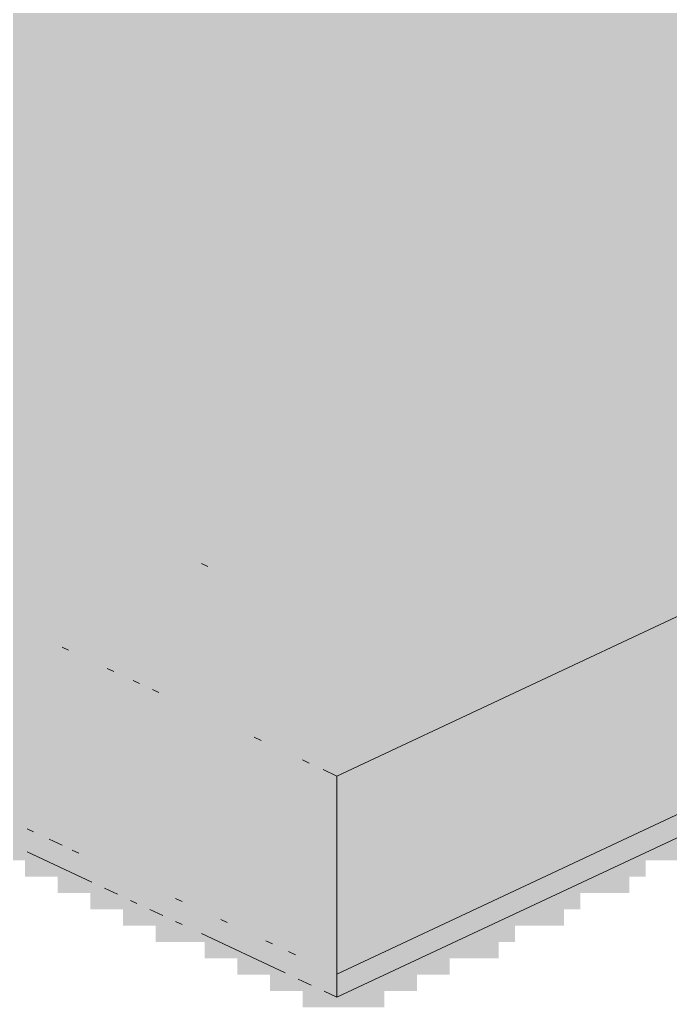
# Paper-space layout '03 3D Building and Roof' of a CAD drawing. Header units: millimetres. Extents: x 5 to 415, y 5 to 292.
# Drawn here: x 261.36 to 265.2, y 57.55 to 63.38 of the extents above; entities that cross this region are included whole.
import ezdxf

# ---------------------------------------------------------------- set-up
doc = ezdxf.new("R2010")
doc.units = ezdxf.units.MM
doc.layers.add('EXISTING', color=7, linetype='Continuous')
doc.layers.add('IMAGES', color=7, linetype='Continuous')

# ---------------------------------------------------------------- blocks, each defined once
blk = doc.blocks.new('SHEET_03')
at = {"layer": 'EXISTING', "color": 250, "lineweight": 9}
for p, q in [((263.2288, 58.9151), (329.7311, 90.136)), ((329.7311, 88.9664), (263.2288, 57.7455)), ((263.2288, 57.7455), (303.5049, 76.654)), ((303.5049, 76.5175), (263.2288, 57.609)), ((262.4675, 60.152), (262.4294, 60.1698)), ((261.607, 59.6765), (261.645, 59.6586)), ((261.8734, 59.5514), (261.9115, 59.5335)), ((262.0257, 59.4799), (262.0638, 59.462)), ((262.1399, 59.4263), (262.178, 59.4084)), ((262.7401, 59.1445), (262.7809, 59.1254)), ((263.0252, 59.0107), (263.0659, 58.9915)), ((263.1474, 58.9533), (263.2288, 58.9151)), ((263.2288, 58.9151), (263.2288, 57.7455)), ((261.4008, 58.6037), (261.4389, 58.5858)), ((261.607, 58.5069), (261.5308, 58.5427)), ((261.7816, 58.2885), (261.4008, 58.4673)), ((261.6674, 58.4785), (261.7055, 58.4607)), ((261.934, 58.2169), (261.8578, 58.2527)), ((262.0482, 58.1633), (262.0101, 58.1812)), ((262.2767, 58.1925), (262.3148, 58.1746)), ((262.2006, 58.0918), (262.1244, 58.1275)), ((262.3148, 58.0381), (262.2767, 58.056)), ((262.5433, 58.0673), (262.5814, 58.0494)), ((262.9242, 57.7521), (262.4291, 57.9845)), ((262.8099, 57.9422), (262.848, 57.9243)), ((262.9845, 57.8602), (262.9438, 57.8793)), ((263.2288, 57.7455), (263.2288, 57.609)), ((263.0765, 57.6806), (263.0003, 57.7163)), ((263.2288, 57.609), (263.1527, 57.6448))]:
    blk.add_line(p, q, dxfattribs=at)
at = {"layer": 'IMAGES', "color": 7}
for points in [[(255.9927, 63.3339), (270.64, 63.3339), (255.9927, 63.4303), (270.64, 63.4303)], [(256.1855, 63.2375), (270.4473, 63.2375), (256.1855, 63.3339), (270.4473, 63.3339)], [(256.4745, 63.1411), (270.0618, 63.1411), (256.4745, 63.2375), (270.0618, 63.2375)], [(256.5709, 63.0447), (269.9655, 63.0447), (256.5709, 63.1411), (269.9655, 63.1411)], [(256.86, 62.9483), (269.6764, 62.9483), (256.86, 63.0447), (269.6764, 63.0447)], [(256.9564, 62.8519), (269.4836, 62.8519), (256.9564, 62.9483), (269.4836, 62.9483)], [(257.2455, 62.7555), (269.4836, 62.7555), (257.2455, 62.8519), (269.4836, 62.8519)], [(257.4382, 62.6591), (269.0982, 62.6591), (257.4382, 62.7555), (269.0982, 62.7555)], [(257.6309, 62.5627), (268.9055, 62.5627), (257.6309, 62.6591), (268.9055, 62.6591)], [(257.8236, 62.4663), (268.8091, 62.4663), (257.8236, 62.5627), (268.8091, 62.5627)], [(258.0164, 62.3699), (268.52, 62.3699), (258.0164, 62.4663), (268.52, 62.4663)], [(258.1127, 62.2735), (268.4236, 62.2735), (258.1127, 62.3699), (268.4236, 62.3699)], [(258.4982, 62.1771), (268.3273, 62.1771), (258.4982, 62.2735), (268.3273, 62.2735)], [(258.6909, 62.0807), (267.8455, 62.0807), (258.6909, 62.1771), (267.8455, 62.1771)], [(258.8836, 61.9843), (267.7491, 61.9843), (258.8836, 62.0807), (267.7491, 62.0807)], [(258.98, 61.8879), (267.5564, 61.8879), (258.98, 61.9843), (267.5564, 61.9843)], [(259.2691, 61.7915), (267.2673, 61.7915), (259.2691, 61.8879), (267.2673, 61.8879)], [(259.3655, 61.6951), (267.1709, 61.6951), (259.3655, 61.7915), (267.1709, 61.7915)], [(259.7509, 61.5987), (267.0745, 61.5987), (259.7509, 61.6951), (267.0745, 61.6951)], [(259.8473, 61.5023), (266.5927, 61.5023), (259.8473, 61.5987), (266.5927, 61.5987)], [(260.1364, 61.4059), (266.4, 61.4059), (260.1364, 61.5023), (266.4, 61.5023)], [(260.2327, 61.3095), (266.3036, 61.3095), (260.2327, 61.4059), (266.3036, 61.4059)], [(260.4255, 61.2131), (266.0145, 61.2131), (260.4255, 61.3095), (266.0145, 61.3095)], [(260.7145, 61.1167), (265.9182, 61.1167), (260.7145, 61.2131), (265.9182, 61.2131)], [(260.9073, 61.0203), (265.8218, 61.0203), (260.9073, 61.1167), (265.8218, 61.1167)], [(261.1, 60.9239), (265.34, 60.9239), (261.1, 61.0203), (265.34, 61.0203)], [(261.2927, 60.8275), (265.2436, 60.8275), (261.2927, 60.9239), (265.2436, 60.9239)], [(261.2927, 60.7311), (261.3891, 60.7311), (261.2927, 60.8275), (261.3891, 60.8275)], [(261.3891, 60.7311), (264.9545, 60.7311), (261.3891, 60.8275), (264.9545, 60.8275)], [(264.9545, 60.7311), (265.0509, 60.7311), (264.9545, 60.8275), (265.0509, 60.8275)], [(265.0509, 60.7311), (265.2436, 60.7311), (265.0509, 60.8275), (265.2436, 60.8275)], [(261.2927, 60.6347), (261.3891, 60.6347), (261.2927, 60.7311), (261.3891, 60.7311)], [(261.3891, 60.6347), (261.4855, 60.6347), (261.3891, 60.7311), (261.4855, 60.7311)], [(261.4855, 60.6347), (264.8582, 60.6347), (261.4855, 60.7311), (264.8582, 60.7311)], [(264.8582, 60.6347), (264.9545, 60.6347), (264.8582, 60.7311), (264.9545, 60.7311)], [(264.9545, 60.6347), (265.0509, 60.6347), (264.9545, 60.7311), (265.0509, 60.7311)], [(265.0509, 60.6347), (265.1473, 60.6347), (265.0509, 60.7311), (265.1473, 60.7311)], [(265.1473, 60.6347), (265.2436, 60.6347), (265.1473, 60.7311), (265.2436, 60.7311)], [(261.1, 60.5383), (261.4855, 60.5383), (261.1, 60.6347), (261.4855, 60.6347)], [(261.4855, 60.5383), (261.5818, 60.5383), (261.4855, 60.6347), (261.5818, 60.6347)], [(261.5818, 60.5383), (261.6782, 60.5383), (261.5818, 60.6347), (261.6782, 60.6347)], [(261.6782, 60.5383), (261.7745, 60.5383), (261.6782, 60.6347), (261.7745, 60.6347)], [(261.7745, 60.5383), (261.9673, 60.5383), (261.7745, 60.6347), (261.9673, 60.6347)], [(261.9673, 60.5383), (264.7618, 60.5383), (261.9673, 60.6347), (264.7618, 60.6347)], [(264.7618, 60.5383), (264.8582, 60.5383), (264.7618, 60.6347), (264.8582, 60.6347)], [(264.8582, 60.5383), (265.0509, 60.5383), (264.8582, 60.6347), (265.0509, 60.6347)], [(265.0509, 60.5383), (265.1473, 60.5383), (265.0509, 60.6347), (265.1473, 60.6347)], [(265.1473, 60.5383), (265.2436, 60.5383), (265.1473, 60.6347), (265.2436, 60.6347)], [(260.2327, 60.4419), (261.4855, 60.4419), (260.2327, 60.5383), (261.4855, 60.5383)], [(261.4855, 60.4419), (261.5818, 60.4419), (261.4855, 60.5383), (261.5818, 60.5383)], [(261.5818, 60.4419), (261.6782, 60.4419), (261.5818, 60.5383), (261.6782, 60.5383)], [(261.6782, 60.4419), (261.7745, 60.4419), (261.6782, 60.5383), (261.7745, 60.5383)], [(261.7745, 60.4419), (261.8709, 60.4419), (261.7745, 60.5383), (261.8709, 60.5383)], [(261.8709, 60.4419), (262.0636, 60.4419), (261.8709, 60.5383), (262.0636, 60.5383)], [(262.0636, 60.4419), (262.16, 60.4419), (262.0636, 60.5383), (262.16, 60.5383)], [(262.16, 60.4419), (264.5691, 60.4419), (262.16, 60.5383), (264.5691, 60.5383)], [(264.5691, 60.4419), (264.6655, 60.4419), (264.5691, 60.5383), (264.6655, 60.5383)], [(264.6655, 60.4419), (264.8582, 60.4419), (264.6655, 60.5383), (264.8582, 60.5383)], [(264.8582, 60.4419), (264.9545, 60.4419), (264.8582, 60.5383), (264.9545, 60.5383)], [(264.9545, 60.4419), (265.0509, 60.4419), (264.9545, 60.5383), (265.0509, 60.5383)], [(265.0509, 60.4419), (265.1473, 60.4419), (265.0509, 60.5383), (265.1473, 60.5383)], [(265.1473, 60.4419), (266.2073, 60.4419), (265.1473, 60.5383), (266.2073, 60.5383)], [(260.4255, 60.3455), (261.7745, 60.3455), (260.4255, 60.4419), (261.7745, 60.4419)], [(261.7745, 60.3455), (261.8709, 60.3455), (261.7745, 60.4419), (261.8709, 60.4419)], [(261.8709, 60.3455), (262.16, 60.3455), (261.8709, 60.4419), (262.16, 60.4419)], [(262.16, 60.3455), (262.2564, 60.3455), (262.16, 60.4419), (262.2564, 60.4419)], [(262.2564, 60.3455), (264.1836, 60.3455), (262.2564, 60.4419), (264.1836, 60.4419)], [(264.1836, 60.3455), (264.3764, 60.3455), (264.1836, 60.4419), (264.3764, 60.4419)], [(264.3764, 60.3455), (264.4727, 60.3455), (264.3764, 60.4419), (264.4727, 60.4419)], [(264.4727, 60.3455), (264.5691, 60.3455), (264.4727, 60.4419), (264.5691, 60.4419)], [(264.5691, 60.3455), (264.8582, 60.3455), (264.5691, 60.4419), (264.8582, 60.4419)], [(264.8582, 60.3455), (264.9545, 60.3455), (264.8582, 60.4419), (264.9545, 60.4419)], [(264.9545, 60.3455), (266.1109, 60.3455), (264.9545, 60.4419), (266.1109, 60.4419)], [(260.6182, 60.2491), (261.8709, 60.2491), (260.6182, 60.3455), (261.8709, 60.3455)], [(261.8709, 60.2491), (261.9673, 60.2491), (261.8709, 60.3455), (261.9673, 60.3455)], [(261.9673, 60.2491), (262.0636, 60.2491), (261.9673, 60.3455), (262.0636, 60.3455)], [(262.0636, 60.2491), (262.16, 60.2491), (262.0636, 60.3455), (262.16, 60.3455)], [(262.16, 60.2491), (262.2564, 60.2491), (262.16, 60.3455), (262.2564, 60.3455)], [(262.2564, 60.2491), (262.4491, 60.2491), (262.2564, 60.3455), (262.4491, 60.3455)], [(262.4491, 60.2491), (262.5455, 60.2491), (262.4491, 60.3455), (262.5455, 60.3455)], [(262.5455, 60.2491), (264.0873, 60.2491), (262.5455, 60.3455), (264.0873, 60.3455)], [(264.0873, 60.2491), (264.1836, 60.2491), (264.0873, 60.3455), (264.1836, 60.3455)], [(264.1836, 60.2491), (264.3764, 60.2491), (264.1836, 60.3455), (264.3764, 60.3455)], [(264.3764, 60.2491), (264.4727, 60.2491), (264.3764, 60.3455), (264.4727, 60.3455)], [(264.4727, 60.2491), (264.5691, 60.2491), (264.4727, 60.3455), (264.5691, 60.3455)], [(264.5691, 60.2491), (265.8218, 60.2491), (264.5691, 60.3455), (265.8218, 60.3455)], [(260.8109, 60.1527), (261.9673, 60.1527), (260.8109, 60.2491), (261.9673, 60.2491)], [(261.9673, 60.1527), (262.0636, 60.1527), (261.9673, 60.2491), (262.0636, 60.2491)], [(262.0636, 60.1527), (262.16, 60.1527), (262.0636, 60.2491), (262.16, 60.2491)], [(262.16, 60.1527), (262.2564, 60.1527), (262.16, 60.2491), (262.2564, 60.2491)], [(262.2564, 60.1527), (262.5455, 60.1527), (262.2564, 60.2491), (262.5455, 60.2491)], [(262.5455, 60.1527), (262.6418, 60.1527), (262.5455, 60.2491), (262.6418, 60.2491)], [(262.6418, 60.1527), (262.7382, 60.1527), (262.6418, 60.2491), (262.7382, 60.2491)], [(262.7382, 60.1527), (263.7982, 60.1527), (262.7382, 60.2491), (263.7982, 60.2491)], [(263.7982, 60.1527), (263.8945, 60.1527), (263.7982, 60.2491), (263.8945, 60.2491)], [(263.8945, 60.1527), (263.9909, 60.1527), (263.8945, 60.2491), (263.9909, 60.2491)], [(263.9909, 60.1527), (264.0873, 60.1527), (263.9909, 60.2491), (264.0873, 60.2491)], [(264.0873, 60.1527), (264.1836, 60.1527), (264.0873, 60.2491), (264.1836, 60.2491)], [(264.1836, 60.1527), (264.3764, 60.1527), (264.1836, 60.2491), (264.3764, 60.2491)], [(264.3764, 60.1527), (264.4727, 60.1527), (264.3764, 60.2491), (264.4727, 60.2491)], [(264.4727, 60.1527), (265.7255, 60.1527), (264.4727, 60.2491), (265.7255, 60.2491)], [(261.1, 60.0563), (262.16, 60.0563), (261.1, 60.1527), (262.16, 60.1527)], [(262.16, 60.0563), (262.2564, 60.0563), (262.16, 60.1527), (262.2564, 60.1527)], [(262.2564, 60.0563), (262.3527, 60.0563), (262.2564, 60.1527), (262.3527, 60.1527)], [(262.3527, 60.0563), (262.4491, 60.0563), (262.3527, 60.1527), (262.4491, 60.1527)], [(262.4491, 60.0563), (262.5455, 60.0563), (262.4491, 60.1527), (262.5455, 60.1527)], [(262.5455, 60.0563), (262.6418, 60.0563), (262.5455, 60.1527), (262.6418, 60.1527)], [(262.6418, 60.0563), (262.7382, 60.0563), (262.6418, 60.1527), (262.7382, 60.1527)], [(262.7382, 60.0563), (262.8345, 60.0563), (262.7382, 60.1527), (262.8345, 60.1527)], [(262.8345, 60.0563), (262.9309, 60.0563), (262.8345, 60.1527), (262.9309, 60.1527)], [(262.9309, 60.0563), (263.0273, 60.0563), (262.9309, 60.1527), (263.0273, 60.1527)], [(263.0273, 60.0563), (263.7018, 60.0563), (263.0273, 60.1527), (263.7018, 60.1527)], [(263.7018, 60.0563), (263.7982, 60.0563), (263.7018, 60.1527), (263.7982, 60.1527)], [(263.7982, 60.0563), (263.8945, 60.0563), (263.7982, 60.1527), (263.8945, 60.1527)], [(263.8945, 60.0563), (263.9909, 60.0563), (263.8945, 60.1527), (263.9909, 60.1527)], [(263.9909, 60.0563), (264.1836, 60.0563), (263.9909, 60.1527), (264.1836, 60.1527)], [(264.1836, 60.0563), (264.28, 60.0563), (264.1836, 60.1527), (264.28, 60.1527)], [(264.28, 60.0563), (264.3764, 60.0563), (264.28, 60.1527), (264.3764, 60.1527)], [(264.3764, 60.0563), (265.34, 60.0563), (264.3764, 60.1527), (265.34, 60.1527)], [(261.1964, 59.9599), (262.3527, 59.9599), (261.1964, 60.0563), (262.3527, 60.0563)], [(262.3527, 59.9599), (262.4491, 59.9599), (262.3527, 60.0563), (262.4491, 60.0563)], [(262.4491, 59.9599), (262.5455, 59.9599), (262.4491, 60.0563), (262.5455, 60.0563)], [(262.5455, 59.9599), (262.6418, 59.9599), (262.5455, 60.0563), (262.6418, 60.0563)], [(262.6418, 59.9599), (262.8345, 59.9599), (262.6418, 60.0563), (262.8345, 60.0563)], [(262.8345, 59.9599), (262.9309, 59.9599), (262.8345, 60.0563), (262.9309, 60.0563)], [(262.9309, 59.9599), (263.0273, 59.9599), (262.9309, 60.0563), (263.0273, 60.0563)], [(263.0273, 59.9599), (263.1236, 59.9599), (263.0273, 60.0563), (263.1236, 60.0563)], [(263.1236, 59.9599), (263.4127, 59.9599), (263.1236, 60.0563), (263.4127, 60.0563)], [(263.4127, 59.9599), (263.5091, 59.9599), (263.4127, 60.0563), (263.5091, 60.0563)], [(263.5091, 59.9599), (263.7018, 59.9599), (263.5091, 60.0563), (263.7018, 60.0563)], [(263.7018, 59.9599), (263.7982, 59.9599), (263.7018, 60.0563), (263.7982, 60.0563)], [(263.7982, 59.9599), (263.8945, 59.9599), (263.7982, 60.0563), (263.8945, 60.0563)], [(263.8945, 59.9599), (263.9909, 59.9599), (263.8945, 60.0563), (263.9909, 60.0563)], [(263.9909, 59.9599), (265.2436, 59.9599), (263.9909, 60.0563), (265.2436, 60.0563)], [(261.2927, 59.8635), (261.4855, 59.8635), (261.2927, 59.9599), (261.4855, 59.9599)], [(261.4855, 59.8635), (262.6418, 59.8635), (261.4855, 59.9599), (262.6418, 59.9599)], [(262.6418, 59.8635), (262.8345, 59.8635), (262.6418, 59.9599), (262.8345, 59.9599)], [(262.8345, 59.8635), (262.9309, 59.8635), (262.8345, 59.9599), (262.9309, 59.9599)], [(262.9309, 59.8635), (263.1236, 59.8635), (262.9309, 59.9599), (263.1236, 59.9599)], [(263.1236, 59.8635), (263.22, 59.8635), (263.1236, 59.9599), (263.22, 59.9599)], [(263.22, 59.8635), (263.3164, 59.8635), (263.22, 59.9599), (263.3164, 59.9599)], [(263.3164, 59.8635), (263.4127, 59.8635), (263.3164, 59.9599), (263.4127, 59.9599)], [(263.4127, 59.8635), (263.5091, 59.8635), (263.4127, 59.9599), (263.5091, 59.9599)], [(263.5091, 59.8635), (263.6055, 59.8635), (263.5091, 59.9599), (263.6055, 59.9599)], [(263.6055, 59.8635), (263.7982, 59.8635), (263.6055, 59.9599), (263.7982, 59.9599)], [(263.7982, 59.8635), (264.9545, 59.8635), (263.7982, 59.9599), (264.9545, 59.9599)], [(264.9545, 59.8635), (265.1473, 59.8635), (264.9545, 59.9599), (265.1473, 59.9599)], [(265.1473, 59.8635), (265.2436, 59.8635), (265.1473, 59.9599), (265.2436, 59.9599)], [(261.2927, 59.7671), (261.4855, 59.7671), (261.2927, 59.8635), (261.4855, 59.8635)], [(261.4855, 59.7671), (261.5818, 59.7671), (261.4855, 59.8635), (261.5818, 59.8635)], [(261.5818, 59.7671), (261.6782, 59.7671), (261.5818, 59.8635), (261.6782, 59.8635)], [(261.6782, 59.7671), (262.8345, 59.7671), (261.6782, 59.8635), (262.8345, 59.8635)], [(262.8345, 59.7671), (262.9309, 59.7671), (262.8345, 59.8635), (262.9309, 59.8635)], [(262.9309, 59.7671), (263.0273, 59.7671), (262.9309, 59.8635), (263.0273, 59.8635)], [(263.0273, 59.6707), (263.1236, 59.6707), (263.0273, 59.8635), (263.1236, 59.8635)], [(263.1236, 59.7671), (263.3164, 59.7671), (263.1236, 59.8635), (263.3164, 59.8635)], [(263.3164, 59.7671), (263.5091, 59.7671), (263.3164, 59.8635), (263.5091, 59.8635)], [(263.5091, 59.7671), (264.8582, 59.7671), (263.5091, 59.8635), (264.8582, 59.8635)], [(264.8582, 59.7671), (264.9545, 59.7671), (264.8582, 59.8635), (264.9545, 59.8635)], [(264.9545, 59.7671), (265.0509, 59.7671), (264.9545, 59.8635), (265.0509, 59.8635)], [(265.0509, 59.7671), (265.1473, 59.7671), (265.0509, 59.8635), (265.1473, 59.8635)], [(265.1473, 59.6707), (265.2436, 59.6707), (265.1473, 59.8635), (265.2436, 59.8635)], [(261.2927, 59.6707), (261.3891, 59.6707), (261.2927, 59.7671), (261.3891, 59.7671)], [(261.3891, 59.6707), (261.5818, 59.6707), (261.3891, 59.7671), (261.5818, 59.7671)], [(261.5818, 59.6707), (261.6782, 59.6707), (261.5818, 59.7671), (261.6782, 59.7671)], [(261.6782, 59.6707), (261.7745, 59.6707), (261.6782, 59.7671), (261.7745, 59.7671)], [(261.7745, 59.6707), (261.8709, 59.6707), (261.7745, 59.7671), (261.8709, 59.7671)], [(261.8709, 59.6707), (262.8345, 59.6707), (261.8709, 59.7671), (262.8345, 59.7671)], [(262.8345, 59.4779), (262.9309, 59.4779), (262.8345, 59.7671), (262.9309, 59.7671)], [(262.9309, 59.6707), (263.0273, 59.6707), (262.9309, 59.7671), (263.0273, 59.7671)], [(263.1236, 59.6707), (263.22, 59.6707), (263.1236, 59.7671), (263.22, 59.7671)], [(263.22, 59.6707), (263.3164, 59.6707), (263.22, 59.7671), (263.3164, 59.7671)], [(263.3164, 59.6707), (263.4127, 59.6707), (263.3164, 59.7671), (263.4127, 59.7671)], [(263.4127, 59.6707), (264.5691, 59.6707), (263.4127, 59.7671), (264.5691, 59.7671)], [(264.5691, 59.6707), (264.7618, 59.6707), (264.5691, 59.7671), (264.7618, 59.7671)], [(264.7618, 59.6707), (264.8582, 59.6707), (264.7618, 59.7671), (264.8582, 59.7671)], [(264.8582, 59.6707), (264.9545, 59.6707), (264.8582, 59.7671), (264.9545, 59.7671)], [(264.9545, 59.6707), (265.1473, 59.6707), (264.9545, 59.7671), (265.1473, 59.7671)], [(259.4618, 59.5743), (261.4855, 59.5743), (259.4618, 59.6707), (261.4855, 59.6707)], [(261.4855, 59.5743), (261.5818, 59.5743), (261.4855, 59.6707), (261.5818, 59.6707)], [(261.5818, 59.5743), (261.6782, 59.5743), (261.5818, 59.6707), (261.6782, 59.6707)], [(261.6782, 59.5743), (261.7745, 59.5743), (261.6782, 59.6707), (261.7745, 59.6707)], [(261.7745, 59.5743), (261.8709, 59.5743), (261.7745, 59.6707), (261.8709, 59.6707)], [(261.8709, 59.5743), (261.9673, 59.5743), (261.8709, 59.6707), (261.9673, 59.6707)], [(261.9673, 59.5743), (262.16, 59.5743), (261.9673, 59.6707), (262.16, 59.6707)], [(262.16, 59.5743), (262.5455, 59.5743), (262.16, 59.6707), (262.5455, 59.6707)], [(262.5455, 59.5743), (262.6418, 59.5743), (262.5455, 59.6707), (262.6418, 59.6707)], [(262.6418, 59.5743), (262.8345, 59.5743), (262.6418, 59.6707), (262.8345, 59.6707)], [(262.9309, 59.5743), (263.0273, 59.5743), (262.9309, 59.6707), (263.0273, 59.6707)], [(263.0273, 59.5743), (263.1236, 59.5743), (263.0273, 59.6707), (263.1236, 59.6707)], [(263.1236, 59.5743), (263.22, 59.5743), (263.1236, 59.6707), (263.22, 59.6707)], [(263.22, 59.5743), (264.3764, 59.5743), (263.22, 59.6707), (264.3764, 59.6707)], [(264.3764, 59.5743), (264.4727, 59.5743), (264.3764, 59.6707), (264.4727, 59.6707)], [(264.4727, 59.5743), (264.5691, 59.5743), (264.4727, 59.6707), (264.5691, 59.6707)], [(264.5691, 59.5743), (264.6655, 59.5743), (264.5691, 59.6707), (264.6655, 59.6707)], [(264.6655, 59.5743), (264.7618, 59.5743), (264.6655, 59.6707), (264.7618, 59.6707)], [(264.7618, 59.5743), (264.8582, 59.5743), (264.7618, 59.6707), (264.8582, 59.6707)], [(264.8582, 59.5743), (265.0509, 59.5743), (264.8582, 59.6707), (265.0509, 59.6707)], [(265.0509, 59.5743), (265.1473, 59.5743), (265.0509, 59.6707), (265.1473, 59.6707)], [(265.1473, 59.5743), (265.2436, 59.5743), (265.1473, 59.6707), (265.2436, 59.6707)], [(259.5582, 59.4779), (261.6782, 59.4779), (259.5582, 59.5743), (261.6782, 59.5743)], [(261.6782, 59.4779), (261.7745, 59.4779), (261.6782, 59.5743), (261.7745, 59.5743)], [(261.7745, 59.4779), (261.9673, 59.4779), (261.7745, 59.5743), (261.9673, 59.5743)], [(261.9673, 59.4779), (262.0636, 59.4779), (261.9673, 59.5743), (262.0636, 59.5743)], [(262.0636, 59.4779), (262.16, 59.4779), (262.0636, 59.5743), (262.16, 59.5743)], [(262.16, 59.4779), (262.2564, 59.4779), (262.16, 59.5743), (262.2564, 59.5743)], [(262.2564, 59.4779), (262.3527, 59.4779), (262.2564, 59.5743), (262.3527, 59.5743)], [(262.3527, 59.4779), (262.5455, 59.4779), (262.3527, 59.5743), (262.5455, 59.5743)], [(262.5455, 59.4779), (262.7382, 59.4779), (262.5455, 59.5743), (262.7382, 59.5743)], [(262.7382, 59.4779), (262.8345, 59.4779), (262.7382, 59.5743), (262.8345, 59.5743)], [(262.9309, 59.4779), (263.1236, 59.4779), (262.9309, 59.5743), (263.1236, 59.5743)], [(263.1236, 59.4779), (264.1836, 59.4779), (263.1236, 59.5743), (264.1836, 59.5743)], [(264.1836, 59.4779), (264.28, 59.4779), (264.1836, 59.5743), (264.28, 59.5743)], [(264.28, 59.4779), (264.3764, 59.4779), (264.28, 59.5743), (264.3764, 59.5743)], [(264.3764, 59.4779), (264.4727, 59.4779), (264.3764, 59.5743), (264.4727, 59.5743)], [(264.4727, 59.4779), (264.5691, 59.4779), (264.4727, 59.5743), (264.5691, 59.5743)], [(264.5691, 59.4779), (264.6655, 59.4779), (264.5691, 59.5743), (264.6655, 59.5743)], [(264.6655, 59.4779), (264.7618, 59.4779), (264.6655, 59.5743), (264.7618, 59.5743)], [(264.7618, 59.4779), (264.8582, 59.4779), (264.7618, 59.5743), (264.8582, 59.5743)], [(264.8582, 59.4779), (265.0509, 59.4779), (264.8582, 59.5743), (265.0509, 59.5743)], [(265.0509, 59.4779), (266.6891, 59.4779), (265.0509, 59.5743), (266.6891, 59.5743)], [(259.7509, 59.3815), (261.8709, 59.3815), (259.7509, 59.4779), (261.8709, 59.4779)], [(261.8709, 59.3815), (261.9673, 59.3815), (261.8709, 59.4779), (261.9673, 59.4779)], [(261.9673, 59.3815), (262.0636, 59.3815), (261.9673, 59.4779), (262.0636, 59.4779)], [(262.0636, 59.3815), (262.16, 59.3815), (262.0636, 59.4779), (262.16, 59.4779)], [(262.16, 59.3815), (262.2564, 59.3815), (262.16, 59.4779), (262.2564, 59.4779)], [(262.2564, 59.3815), (262.3527, 59.3815), (262.2564, 59.4779), (262.3527, 59.4779)], [(262.3527, 59.3815), (262.4491, 59.3815), (262.3527, 59.4779), (262.4491, 59.4779)], [(262.4491, 59.3815), (262.5455, 59.3815), (262.4491, 59.4779), (262.5455, 59.4779)], [(262.5455, 59.3815), (262.6418, 59.3815), (262.5455, 59.4779), (262.6418, 59.4779)], [(262.6418, 59.3815), (262.7382, 59.3815), (262.6418, 59.4779), (262.7382, 59.4779)], [(262.7382, 59.3815), (262.8345, 59.3815), (262.7382, 59.4779), (262.8345, 59.4779)], [(262.8345, 59.3815), (263.9909, 59.3815), (262.8345, 59.4779), (263.9909, 59.4779)], [(263.9909, 59.3815), (264.0873, 59.3815), (263.9909, 59.4779), (264.0873, 59.4779)], [(264.0873, 59.3815), (264.1836, 59.3815), (264.0873, 59.4779), (264.1836, 59.4779)], [(264.1836, 59.3815), (264.28, 59.3815), (264.1836, 59.4779), (264.28, 59.4779)], [(264.28, 59.2851), (264.3764, 59.2851), (264.28, 59.4779), (264.3764, 59.4779)], [(264.3764, 59.3815), (264.4727, 59.3815), (264.3764, 59.4779), (264.4727, 59.4779)], [(264.4727, 59.3815), (264.5691, 59.3815), (264.4727, 59.4779), (264.5691, 59.4779)], [(264.5691, 59.3815), (264.6655, 59.3815), (264.5691, 59.4779), (264.6655, 59.4779)], [(264.6655, 59.3815), (264.7618, 59.3815), (264.6655, 59.4779), (264.7618, 59.4779)], [(264.7618, 59.3815), (266.4964, 59.3815), (264.7618, 59.4779), (266.4964, 59.4779)], [(259.9436, 59.2851), (262.0636, 59.2851), (259.9436, 59.3815), (262.0636, 59.3815)], [(262.0636, 59.2851), (262.16, 59.2851), (262.0636, 59.3815), (262.16, 59.3815)], [(262.16, 59.2851), (262.2564, 59.2851), (262.16, 59.3815), (262.2564, 59.3815)], [(262.2564, 59.2851), (262.3527, 59.2851), (262.2564, 59.3815), (262.3527, 59.3815)], [(262.3527, 59.2851), (262.4491, 59.2851), (262.3527, 59.3815), (262.4491, 59.3815)], [(262.4491, 59.2851), (262.5455, 59.2851), (262.4491, 59.3815), (262.5455, 59.3815)], [(262.5455, 59.2851), (262.6418, 59.2851), (262.5455, 59.3815), (262.6418, 59.3815)], [(262.6418, 59.2851), (262.7382, 59.2851), (262.6418, 59.3815), (262.7382, 59.3815)], [(262.7382, 59.2851), (263.7982, 59.2851), (262.7382, 59.3815), (263.7982, 59.3815)], [(263.7982, 59.2851), (263.8945, 59.2851), (263.7982, 59.3815), (263.8945, 59.3815)], [(263.8945, 59.2851), (263.9909, 59.2851), (263.8945, 59.3815), (263.9909, 59.3815)], [(263.9909, 59.2851), (264.0873, 59.2851), (263.9909, 59.3815), (264.0873, 59.3815)], [(264.0873, 59.2851), (264.1836, 59.2851), (264.0873, 59.3815), (264.1836, 59.3815)], [(264.1836, 59.2851), (264.28, 59.2851), (264.1836, 59.3815), (264.28, 59.3815)], [(264.3764, 59.2851), (264.4727, 59.2851), (264.3764, 59.3815), (264.4727, 59.3815)], [(264.4727, 59.2851), (264.5691, 59.2851), (264.4727, 59.3815), (264.5691, 59.3815)], [(264.5691, 59.2851), (266.3036, 59.2851), (264.5691, 59.3815), (266.3036, 59.3815)], [(260.1364, 59.1886), (262.2564, 59.1886), (260.1364, 59.2851), (262.2564, 59.2851)], [(262.2564, 59.1886), (262.4491, 59.1886), (262.2564, 59.2851), (262.4491, 59.2851)], [(262.4491, 59.1886), (262.5455, 59.1886), (262.4491, 59.2851), (262.5455, 59.2851)], [(262.5455, 59.1886), (262.6418, 59.1886), (262.5455, 59.2851), (262.6418, 59.2851)], [(262.6418, 59.1886), (262.7382, 59.1886), (262.6418, 59.2851), (262.7382, 59.2851)], [(262.7382, 59.1886), (262.8345, 59.1886), (262.7382, 59.2851), (262.8345, 59.2851)], [(262.8345, 59.1886), (263.6055, 59.1886), (262.8345, 59.2851), (263.6055, 59.2851)], [(263.6055, 59.1886), (263.7018, 59.1886), (263.6055, 59.2851), (263.7018, 59.2851)], [(263.7018, 59.1886), (263.7982, 59.1886), (263.7018, 59.2851), (263.7982, 59.2851)], [(263.7982, 59.1886), (263.8945, 59.1886), (263.7982, 59.2851), (263.8945, 59.2851)], [(263.8945, 59.1886), (264.1836, 59.1886), (263.8945, 59.2851), (264.1836, 59.2851)], [(264.1836, 59.1886), (264.28, 59.1886), (264.1836, 59.2851), (264.28, 59.2851)], [(264.28, 59.1886), (264.3764, 59.1886), (264.28, 59.2851), (264.3764, 59.2851)], [(264.3764, 59.1886), (266.1109, 59.1886), (264.3764, 59.2851), (266.1109, 59.2851)], [(260.4255, 59.0922), (262.4491, 59.0922), (260.4255, 59.1886), (262.4491, 59.1886)], [(262.4491, 59.0922), (262.5455, 59.0922), (262.4491, 59.1886), (262.5455, 59.1886)], [(262.5455, 59.0922), (262.6418, 59.0922), (262.5455, 59.1886), (262.6418, 59.1886)], [(262.6418, 59.0922), (262.8345, 59.0922), (262.6418, 59.1886), (262.8345, 59.1886)], [(262.8345, 59.0922), (262.9309, 59.0922), (262.8345, 59.1886), (262.9309, 59.1886)], [(262.9309, 59.0922), (263.1236, 59.0922), (262.9309, 59.1886), (263.1236, 59.1886)], [(263.1236, 59.0922), (263.3164, 59.0922), (263.1236, 59.1886), (263.3164, 59.1886)], [(263.3164, 59.0922), (263.4127, 59.0922), (263.3164, 59.1886), (263.4127, 59.1886)], [(263.4127, 59.0922), (263.5091, 59.0922), (263.4127, 59.1886), (263.5091, 59.1886)], [(263.5091, 59.0922), (263.6055, 59.0922), (263.5091, 59.1886), (263.6055, 59.1886)], [(263.6055, 59.0922), (263.7018, 59.0922), (263.6055, 59.1886), (263.7018, 59.1886)], [(263.7018, 59.0922), (263.7982, 59.0922), (263.7018, 59.1886), (263.7982, 59.1886)], [(263.7982, 59.0922), (263.8945, 59.0922), (263.7982, 59.1886), (263.8945, 59.1886)], [(263.8945, 59.0922), (263.9909, 59.0922), (263.8945, 59.1886), (263.9909, 59.1886)], [(263.9909, 59.0922), (264.0873, 59.0922), (263.9909, 59.1886), (264.0873, 59.1886)], [(264.0873, 59.0922), (264.1836, 59.0922), (264.0873, 59.1886), (264.1836, 59.1886)], [(264.1836, 59.0922), (265.9182, 59.0922), (264.1836, 59.1886), (265.9182, 59.1886)], [(260.6182, 58.9958), (262.7382, 58.9958), (260.6182, 59.0922), (262.7382, 59.0922)], [(262.7382, 58.9958), (262.8345, 58.9958), (262.7382, 59.0922), (262.8345, 59.0922)], [(262.8345, 58.9958), (262.9309, 58.9958), (262.8345, 59.0922), (262.9309, 59.0922)], [(262.9309, 58.9958), (263.0273, 58.9958), (262.9309, 59.0922), (263.0273, 59.0922)], [(263.0273, 58.9958), (263.1236, 58.9958), (263.0273, 59.0922), (263.1236, 59.0922)], [(263.1236, 58.9958), (263.22, 58.9958), (263.1236, 59.0922), (263.22, 59.0922)], [(263.22, 58.9958), (263.3164, 58.9958), (263.22, 59.0922), (263.3164, 59.0922)], [(263.3164, 58.9958), (263.4127, 58.9958), (263.3164, 59.0922), (263.4127, 59.0922)], [(263.4127, 58.9958), (263.6055, 58.9958), (263.4127, 59.0922), (263.6055, 59.0922)], [(263.6055, 58.9958), (263.7018, 58.9958), (263.6055, 59.0922), (263.7018, 59.0922)], [(263.7018, 58.9958), (263.7982, 58.9958), (263.7018, 59.0922), (263.7982, 59.0922)], [(263.7982, 58.9958), (263.8945, 58.9958), (263.7982, 59.0922), (263.8945, 59.0922)], [(263.8945, 58.9958), (264.0873, 58.9958), (263.8945, 59.0922), (264.0873, 59.0922)], [(264.0873, 58.9958), (265.9182, 58.9958), (264.0873, 59.0922), (265.9182, 59.0922)], [(260.8109, 58.8994), (262.8345, 58.8994), (260.8109, 58.9958), (262.8345, 58.9958)], [(262.8345, 58.8994), (262.9309, 58.8994), (262.8345, 58.9958), (262.9309, 58.9958)], [(262.9309, 58.8994), (263.0273, 58.8994), (262.9309, 58.9958), (263.0273, 58.9958)], [(263.0273, 58.8994), (263.1236, 58.8994), (263.0273, 58.9958), (263.1236, 58.9958)], [(263.1236, 58.8994), (263.22, 58.8994), (263.1236, 58.9958), (263.22, 58.9958)], [(263.22, 58.8994), (263.3164, 58.8994), (263.22, 58.9958), (263.3164, 58.9958)], [(263.3164, 58.8994), (263.5091, 58.8994), (263.3164, 58.9958), (263.5091, 58.9958)], [(263.5091, 58.8994), (263.6055, 58.8994), (263.5091, 58.9958), (263.6055, 58.9958)], [(263.6055, 58.8994), (263.7018, 58.8994), (263.6055, 58.9958), (263.7018, 58.9958)], [(263.7018, 58.8994), (265.7255, 58.8994), (263.7018, 58.9958), (265.7255, 58.9958)], [(261.0036, 58.803), (263.1236, 58.803), (261.0036, 58.8994), (263.1236, 58.8994)], [(263.1236, 58.803), (263.22, 58.803), (263.1236, 58.8994), (263.22, 58.8994)], [(263.22, 58.803), (263.3164, 58.803), (263.22, 58.8994), (263.3164, 58.8994)], [(263.3164, 57.839), (263.4127, 57.839), (263.3164, 58.8994), (263.4127, 58.8994)], [(263.4127, 58.803), (263.6055, 58.803), (263.4127, 58.8994), (263.6055, 58.8994)], [(263.6055, 58.803), (265.34, 58.803), (263.6055, 58.8994), (265.34, 58.8994)], [(261.2927, 58.7066), (263.22, 58.7066), (261.2927, 58.803), (263.22, 58.803)], [(263.22, 57.7426), (263.3164, 57.7426), (263.22, 58.803), (263.3164, 58.803)], [(263.4127, 58.7066), (265.0509, 58.7066), (263.4127, 58.803), (265.0509, 58.803)], [(265.0509, 58.7066), (265.2436, 58.7066), (265.0509, 58.803), (265.2436, 58.803)], [(261.2927, 58.6102), (261.3891, 58.6102), (261.2927, 58.7066), (261.3891, 58.7066)], [(261.3891, 58.6102), (261.4855, 58.6102), (261.3891, 58.7066), (261.4855, 58.7066)], [(261.4855, 58.6102), (263.22, 58.6102), (261.4855, 58.7066), (263.22, 58.7066)], [(263.4127, 58.6102), (264.9545, 58.6102), (263.4127, 58.7066), (264.9545, 58.7066)], [(264.9545, 58.6102), (265.0509, 58.6102), (264.9545, 58.7066), (265.0509, 58.7066)], [(265.0509, 58.6102), (265.1473, 58.6102), (265.0509, 58.7066), (265.1473, 58.7066)], [(265.1473, 58.6102), (265.2436, 58.6102), (265.1473, 58.7066), (265.2436, 58.7066)], [(261.2927, 58.4174), (261.5818, 58.4174), (261.2927, 58.6102), (261.5818, 58.6102)], [(261.5818, 58.5138), (263.22, 58.5138), (261.5818, 58.6102), (263.22, 58.6102)], [(263.4127, 58.5138), (264.6655, 58.5138), (263.4127, 58.6102), (264.6655, 58.6102)], [(264.6655, 58.5138), (264.8582, 58.5138), (264.6655, 58.6102), (264.8582, 58.6102)], [(264.8582, 58.5138), (264.9545, 58.5138), (264.8582, 58.6102), (264.9545, 58.6102)], [(264.9545, 58.5138), (265.0509, 58.5138), (264.9545, 58.6102), (265.0509, 58.6102)], [(265.0509, 58.5138), (265.1473, 58.5138), (265.0509, 58.6102), (265.1473, 58.6102)], [(265.1473, 58.5138), (265.34, 58.5138), (265.1473, 58.6102), (265.34, 58.6102)], [(261.5818, 58.4174), (261.6782, 58.4174), (261.5818, 58.5138), (261.6782, 58.5138)], [(261.6782, 58.4174), (261.7745, 58.4174), (261.6782, 58.5138), (261.7745, 58.5138)], [(261.7745, 58.4174), (261.8709, 58.4174), (261.7745, 58.5138), (261.8709, 58.5138)], [(261.8709, 58.4174), (263.22, 58.4174), (261.8709, 58.5138), (263.22, 58.5138)], [(263.4127, 58.4174), (264.4727, 58.4174), (263.4127, 58.5138), (264.4727, 58.5138)], [(264.4727, 58.4174), (264.6655, 58.4174), (264.4727, 58.5138), (264.6655, 58.5138)], [(264.6655, 58.4174), (264.7618, 58.4174), (264.6655, 58.5138), (264.7618, 58.5138)], [(264.7618, 58.4174), (264.8582, 58.4174), (264.7618, 58.5138), (264.8582, 58.5138)], [(264.8582, 58.4174), (265.0509, 58.4174), (264.8582, 58.5138), (265.0509, 58.5138)], [(265.0509, 58.4174), (265.1473, 58.4174), (265.0509, 58.5138), (265.1473, 58.5138)], [(265.1473, 58.4174), (265.2436, 58.4174), (265.1473, 58.5138), (265.2436, 58.5138)], [(261.3891, 58.321), (261.4855, 58.321), (261.3891, 58.4174), (261.4855, 58.4174)], [(261.4855, 58.321), (261.5818, 58.321), (261.4855, 58.4174), (261.5818, 58.4174)], [(261.5818, 58.321), (261.9673, 58.321), (261.5818, 58.4174), (261.9673, 58.4174)], [(261.9673, 58.321), (262.0636, 58.321), (261.9673, 58.4174), (262.0636, 58.4174)], [(262.0636, 58.321), (263.22, 58.321), (262.0636, 58.4174), (263.22, 58.4174)], [(263.4127, 58.321), (264.28, 58.321), (263.4127, 58.4174), (264.28, 58.4174)], [(264.28, 58.321), (264.3764, 58.321), (264.28, 58.4174), (264.3764, 58.4174)], [(264.3764, 58.321), (264.4727, 58.321), (264.3764, 58.4174), (264.4727, 58.4174)], [(264.4727, 58.321), (264.5691, 58.321), (264.4727, 58.4174), (264.5691, 58.4174)], [(264.5691, 58.321), (265.0509, 58.321), (264.5691, 58.4174), (265.0509, 58.4174)], [(261.5818, 58.2246), (261.6782, 58.2246), (261.5818, 58.321), (261.6782, 58.321)], [(261.6782, 58.2246), (261.7745, 58.2246), (261.6782, 58.321), (261.7745, 58.321)], [(261.7745, 58.2246), (261.9673, 58.2246), (261.7745, 58.321), (261.9673, 58.321)], [(261.9673, 58.2246), (262.0636, 58.2246), (261.9673, 58.321), (262.0636, 58.321)], [(262.0636, 58.2246), (262.16, 58.2246), (262.0636, 58.321), (262.16, 58.321)], [(262.16, 58.2246), (262.2564, 58.2246), (262.16, 58.321), (262.2564, 58.321)], [(262.2564, 58.2246), (263.22, 58.2246), (262.2564, 58.321), (263.22, 58.321)], [(263.4127, 58.2246), (264.0873, 58.2246), (263.4127, 58.321), (264.0873, 58.321)], [(264.0873, 58.2246), (264.1836, 58.2246), (264.0873, 58.321), (264.1836, 58.321)], [(264.1836, 58.2246), (264.28, 58.2246), (264.1836, 58.321), (264.28, 58.321)], [(264.28, 58.2246), (264.3764, 58.2246), (264.28, 58.321), (264.3764, 58.321)], [(264.3764, 58.2246), (264.4727, 58.2246), (264.3764, 58.321), (264.4727, 58.321)], [(264.4727, 58.2246), (264.5691, 58.2246), (264.4727, 58.321), (264.5691, 58.321)], [(264.5691, 58.2246), (264.6655, 58.2246), (264.5691, 58.321), (264.6655, 58.321)], [(264.6655, 58.2246), (264.7618, 58.2246), (264.6655, 58.321), (264.7618, 58.321)], [(264.7618, 58.2246), (264.8582, 58.2246), (264.7618, 58.321), (264.8582, 58.321)], [(264.8582, 58.2246), (264.9545, 58.2246), (264.8582, 58.321), (264.9545, 58.321)], [(261.7745, 58.1282), (261.8709, 58.1282), (261.7745, 58.2246), (261.8709, 58.2246)], [(261.8709, 58.1282), (261.9673, 58.1282), (261.8709, 58.2246), (261.9673, 58.2246)], [(261.9673, 58.1282), (262.2564, 58.1282), (261.9673, 58.2246), (262.2564, 58.2246)], [(262.2564, 58.1282), (262.3527, 58.1282), (262.2564, 58.2246), (262.3527, 58.2246)], [(262.3527, 58.1282), (262.4491, 58.1282), (262.3527, 58.2246), (262.4491, 58.2246)], [(262.4491, 58.1282), (263.22, 58.1282), (262.4491, 58.2246), (263.22, 58.2246)], [(263.4127, 58.1282), (263.8945, 58.1282), (263.4127, 58.2246), (263.8945, 58.2246)], [(263.8945, 58.1282), (263.9909, 58.1282), (263.8945, 58.2246), (263.9909, 58.2246)], [(263.9909, 58.1282), (264.0873, 58.1282), (263.9909, 58.2246), (264.0873, 58.2246)], [(264.0873, 58.1282), (264.1836, 58.1282), (264.0873, 58.2246), (264.1836, 58.2246)], [(264.1836, 58.1282), (264.28, 58.1282), (264.1836, 58.2246), (264.28, 58.2246)], [(264.28, 58.0318), (264.3764, 58.0318), (264.28, 58.2246), (264.3764, 58.2246)], [(264.3764, 58.1282), (264.5691, 58.1282), (264.3764, 58.2246), (264.5691, 58.2246)], [(264.5691, 58.1282), (264.6655, 58.1282), (264.5691, 58.2246), (264.6655, 58.2246)], [(261.9673, 58.0318), (262.0636, 58.0318), (261.9673, 58.1282), (262.0636, 58.1282)], [(262.0636, 58.0318), (262.16, 58.0318), (262.0636, 58.1282), (262.16, 58.1282)], [(262.16, 58.0318), (262.2564, 58.0318), (262.16, 58.1282), (262.2564, 58.1282)], [(262.2564, 57.9354), (262.3527, 57.9354), (262.2564, 58.1282), (262.3527, 58.1282)], [(262.3527, 58.0318), (262.4491, 58.0318), (262.3527, 58.1282), (262.4491, 58.1282)], [(262.4491, 58.0318), (262.5455, 58.0318), (262.4491, 58.1282), (262.5455, 58.1282)], [(262.5455, 58.0318), (262.6418, 58.0318), (262.5455, 58.1282), (262.6418, 58.1282)], [(262.6418, 58.0318), (263.22, 58.0318), (262.6418, 58.1282), (263.22, 58.1282)], [(263.4127, 58.0318), (263.6055, 58.0318), (263.4127, 58.1282), (263.6055, 58.1282)], [(263.6055, 58.0318), (263.7982, 58.0318), (263.6055, 58.1282), (263.7982, 58.1282)], [(263.7982, 58.0318), (263.8945, 58.0318), (263.7982, 58.1282), (263.8945, 58.1282)], [(263.8945, 58.0318), (263.9909, 58.0318), (263.8945, 58.1282), (263.9909, 58.1282)], [(263.9909, 58.0318), (264.0873, 58.0318), (263.9909, 58.1282), (264.0873, 58.1282)], [(264.0873, 58.0318), (264.1836, 58.0318), (264.0873, 58.1282), (264.1836, 58.1282)], [(264.1836, 58.0318), (264.28, 58.0318), (264.1836, 58.1282), (264.28, 58.1282)], [(264.3764, 58.0318), (264.4727, 58.0318), (264.3764, 58.1282), (264.4727, 58.1282)], [(264.4727, 58.0318), (264.5691, 58.0318), (264.4727, 58.1282), (264.5691, 58.1282)], [(262.16, 57.9354), (262.2564, 57.9354), (262.16, 58.0318), (262.2564, 58.0318)], [(262.3527, 57.9354), (262.4491, 57.9354), (262.3527, 58.0318), (262.4491, 58.0318)], [(262.4491, 57.9354), (262.6418, 57.9354), (262.4491, 58.0318), (262.6418, 58.0318)], [(262.6418, 57.9354), (262.7382, 57.9354), (262.6418, 58.0318), (262.7382, 58.0318)], [(262.7382, 57.9354), (262.8345, 57.9354), (262.7382, 58.0318), (262.8345, 58.0318)], [(262.8345, 57.9354), (263.22, 57.9354), (262.8345, 58.0318), (263.22, 58.0318)], [(263.4127, 57.839), (263.5091, 57.839), (263.4127, 58.0318), (263.5091, 58.0318)], [(263.5091, 57.9354), (263.6055, 57.9354), (263.5091, 58.0318), (263.6055, 58.0318)], [(263.6055, 57.9354), (263.7018, 57.9354), (263.6055, 58.0318), (263.7018, 58.0318)], [(263.7018, 57.9354), (263.7982, 57.9354), (263.7018, 58.0318), (263.7982, 58.0318)], [(263.7982, 57.9354), (264.1836, 57.9354), (263.7982, 58.0318), (264.1836, 58.0318)], [(264.1836, 57.9354), (264.28, 57.9354), (264.1836, 58.0318), (264.28, 58.0318)], [(262.4491, 57.839), (262.5455, 57.839), (262.4491, 57.9354), (262.5455, 57.9354)], [(262.5455, 57.839), (262.6418, 57.839), (262.5455, 57.9354), (262.6418, 57.9354)], [(262.6418, 57.839), (262.7382, 57.839), (262.6418, 57.9354), (262.7382, 57.9354)], [(262.7382, 57.839), (262.9309, 57.839), (262.7382, 57.9354), (262.9309, 57.9354)], [(262.9309, 57.839), (263.0273, 57.839), (262.9309, 57.9354), (263.0273, 57.9354)], [(263.0273, 57.839), (263.22, 57.839), (263.0273, 57.9354), (263.22, 57.9354)], [(263.5091, 57.839), (263.6055, 57.839), (263.5091, 57.9354), (263.6055, 57.9354)], [(263.6055, 57.839), (263.8945, 57.839), (263.6055, 57.9354), (263.8945, 57.9354)], [(263.8945, 57.839), (263.9909, 57.839), (263.8945, 57.9354), (263.9909, 57.9354)], [(263.9909, 57.839), (264.0873, 57.839), (263.9909, 57.9354), (264.0873, 57.9354)], [(264.0873, 57.839), (264.1836, 57.839), (264.0873, 57.9354), (264.1836, 57.9354)], [(262.6418, 57.7426), (262.7382, 57.7426), (262.6418, 57.839), (262.7382, 57.839)], [(262.7382, 57.7426), (263.1236, 57.7426), (262.7382, 57.839), (263.1236, 57.839)], [(263.1236, 57.7426), (263.22, 57.7426), (263.1236, 57.839), (263.22, 57.839)], [(263.3164, 57.7426), (263.4127, 57.7426), (263.3164, 57.839), (263.4127, 57.839)], [(263.4127, 57.7426), (263.6055, 57.7426), (263.4127, 57.839), (263.6055, 57.839)], [(263.6055, 57.7426), (263.7018, 57.7426), (263.6055, 57.839), (263.7018, 57.839)], [(263.7018, 57.7426), (263.7982, 57.7426), (263.7018, 57.839), (263.7982, 57.839)], [(263.7982, 57.7426), (263.8945, 57.7426), (263.7982, 57.839), (263.8945, 57.839)], [(262.8345, 57.6462), (262.9309, 57.6462), (262.8345, 57.7426), (262.9309, 57.7426)], [(262.9309, 57.6462), (263.0273, 57.6462), (262.9309, 57.7426), (263.0273, 57.7426)], [(263.0273, 57.6462), (263.1236, 57.6462), (263.0273, 57.7426), (263.1236, 57.7426)], [(263.1236, 57.6462), (263.22, 57.6462), (263.1236, 57.7426), (263.22, 57.7426)], [(263.22, 57.5498), (263.3164, 57.5498), (263.22, 57.7426), (263.3164, 57.7426)], [(263.3164, 57.6462), (263.4127, 57.6462), (263.3164, 57.7426), (263.4127, 57.7426)], [(263.4127, 57.6462), (263.5091, 57.6462), (263.4127, 57.7426), (263.5091, 57.7426)], [(263.5091, 57.6462), (263.6055, 57.6462), (263.5091, 57.7426), (263.6055, 57.7426)], [(263.6055, 57.6462), (263.7018, 57.6462), (263.6055, 57.7426), (263.7018, 57.7426)], [(263.0273, 57.5498), (263.1236, 57.5498), (263.0273, 57.6462), (263.1236, 57.6462)], [(263.1236, 57.5498), (263.22, 57.5498), (263.1236, 57.6462), (263.22, 57.6462)], [(263.3164, 57.5498), (263.4127, 57.5498), (263.3164, 57.6462), (263.4127, 57.6462)], [(263.4127, 57.5498), (263.5091, 57.5498), (263.4127, 57.6462), (263.5091, 57.6462)]]:
    blk.add_solid(points, dxfattribs=at)

psp = doc.layouts.new('03 3D Building and Roof')

# ---------------------------------------------------------------- block references
psp.add_blockref('SHEET_03', (0, 0))

doc.saveas('drawing.dxf')
